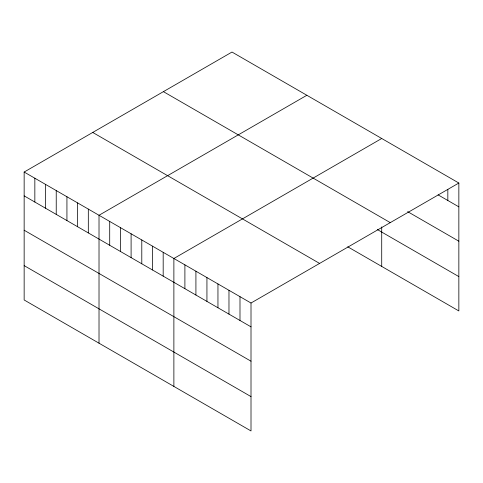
<?xml version="1.0" encoding="UTF-8"?>
<svg xmlns="http://www.w3.org/2000/svg" width="483" height="483" viewBox="0 0 483 483"><rect width="100%" height="100%" fill="white"/><g stroke="black" fill="none" stroke-linecap="round" stroke-linejoin="round"><path stroke-width="0.72" d="M24.15 172.045L251.009 303.022L251.009 430.951L24.15 299.973L24.15 172.045L231.991 52.049L458.85 183.027L458.85 310.955L347.748 246.813M306.856 95.272L99.015 215.267L99.015 343.196M381.715 138.494L173.88 258.49L173.88 386.418M251.009 303.022L458.85 183.027M438.111 194.878L458.85 206.851M407.646 211.645L458.85 241.204M163.405 91.649L390.264 222.627M377.314 229.528L458.85 276.602M92.736 132.445L319.595 263.422M24.15 195.869L251.009 326.846M24.15 230.222L251.009 361.199M24.15 265.62L251.009 396.597M447.832 189.324L447.832 200.487M381.715 226.907L381.715 266.423M239.991 296.659L239.991 320.483M228.972 290.295L228.972 314.125M217.954 283.938L217.954 307.762M206.935 277.574L206.935 301.398M195.917 271.211L195.917 295.041M184.898 264.853L184.898 288.677M163.182 252.313L163.182 276.137M152.489 246.137L152.489 269.967M141.791 239.966L141.791 263.79M131.098 233.79L131.098 257.614M120.406 227.614L120.406 251.444M109.707 221.443L109.707 245.267M88.317 209.091L88.317 232.915M77.624 202.914L77.624 226.744M66.932 196.744L66.932 220.568M56.233 190.568L56.233 214.392M45.541 184.391L45.541 208.221M34.842 178.221L34.842 202.045"/></g></svg>
